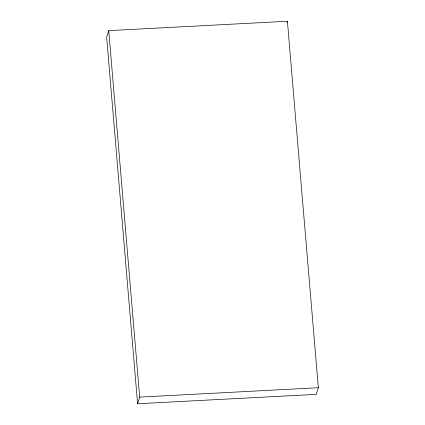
<?xml version="1.0" encoding="UTF-8"?>
<svg xmlns="http://www.w3.org/2000/svg" width="425" height="425" viewBox="0 0 425 425"><rect width="100%" height="100%" fill="white"/><g stroke="black" fill="none" stroke-linecap="round" stroke-linejoin="round"><path stroke-width="0.64" d="M108.742 30.637L106.659 37.278L137.588 403.75L316.258 394.363L318.341 387.722L287.412 21.25L108.742 30.637L139.671 397.104L137.588 403.75M287.034 22.456L287.412 21.25M139.671 397.104L318.341 387.722"/></g></svg>
